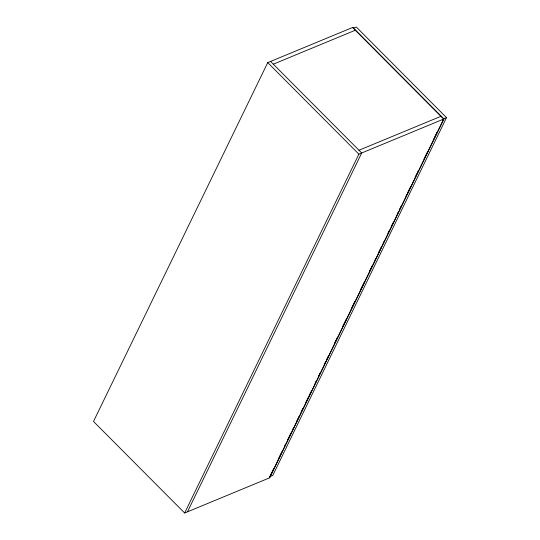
<?xml version="1.0" encoding="UTF-8"?>
<svg xmlns="http://www.w3.org/2000/svg" width="540" height="540" viewBox="0 0 540 540"><rect width="100%" height="100%" fill="white"/><g stroke="black" fill="none" stroke-linecap="round" stroke-linejoin="round"><path stroke-width="0.81" d="M267.739 62.613L93.494 421.45L184.64 513L269.649 477.812L443.894 118.969L352.748 27.419L267.739 62.613L358.884 154.156L443.894 118.969M184.64 513L358.884 154.156M187.468 511.826L361.712 152.982L270.574 61.439M273.793 468.396L269.744 476.732L272.734 475.497L446.506 117.632L356.272 27L353.281 28.235M278.215 459.297L281.894 451.717M284.837 445.649L285.579 444.13M287.415 440.343L291.101 432.756M292.937 428.969L293.672 427.451M296.622 421.389L299.201 416.077M301.037 412.29L302.879 408.496M305.822 402.428L308.401 397.123M309.137 395.611L310.979 391.817M315.029 383.474L316.501 380.444M318.344 376.65L320.18 372.863M324.23 364.52L325.708 361.49M326.444 359.971L328.279 356.184M334.544 343.291L337.487 337.23M342.637 326.612L346.687 318.276M351.108 309.177L354.787 301.59M360.308 290.223L363.994 282.636M369.515 271.262L372.094 265.957M375.037 259.895L375.773 258.377M378.722 252.308L381.294 247.003M383.137 243.209L383.873 241.697M387.923 233.354L389.394 230.324M391.237 226.53L393.08 222.743M397.13 214.4L398.601 211.37M399.337 209.851L401.18 206.064M405.965 196.202L406.701 194.69M407.437 193.172L410.38 187.11M415.166 177.248L418.48 170.424M424.001 159.057L427.687 151.47M433.208 140.096L436.887 132.516M442.409 121.142L443.515 118.868L446.506 117.632M269.494 477.873L443.738 119.036L352.593 27.486M273.308 64.186L355.482 30.166M358.979 150.242L441.16 116.222"/></g></svg>
